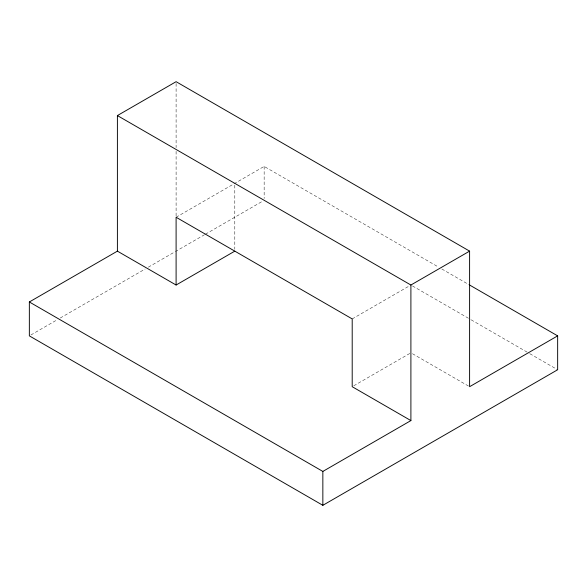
<?xml version="1.0" encoding="UTF-8"?>
<svg xmlns="http://www.w3.org/2000/svg" width="587" height="587" viewBox="0 0 587 587"><rect width="100%" height="100%" fill="white"/><g stroke="black" fill="none" stroke-linecap="round" stroke-linejoin="round"><path stroke-width="0.44" stroke-dasharray="2.94 2.2" d="M176.1 217.249L233.215 184.274M234.008 183.819L264.15 166.415L438.665 267.166M30.935 334.95L57.115 319.834M60.285 318L145.165 269M148.335 267.166L174.515 252.058M175.308 251.596L204.658 234.653M205.45 234.191L262.565 201.216M352.2 318.917L409.315 285.942M353.785 385.784L410.108 353.264M441.835 269L468.808 284.57M412.485 285.942L470.392 319.379M471.185 319.834L529.092 353.264M529.885 353.726L557.65 369.751M412.485 353.726L468.808 386.239M264.15 166.415L264.15 198.472M234.8 185.191L234.8 249.306M176.1 83.515L176.1 147.638M176.1 151.299L176.1 216.332"/><path stroke-width="0.88" d="M117.4 251.141L117.4 115.573L176.1 81.688L469.6 251.133L469.6 386.701L557.65 335.867L557.65 369.751L322.85 505.312L29.35 335.867L29.35 301.975L117.4 251.141L176.1 285.025L234.8 251.141M117.4 115.573L410.9 285.025L469.6 251.133M29.35 301.975L322.85 471.427L410.9 420.586L410.9 285.025M469.6 285.025L557.65 335.867M410.9 420.586L352.2 386.701L352.2 318.917L176.1 217.249L176.1 285.025M322.85 471.427L322.85 505.312"/></g></svg>
